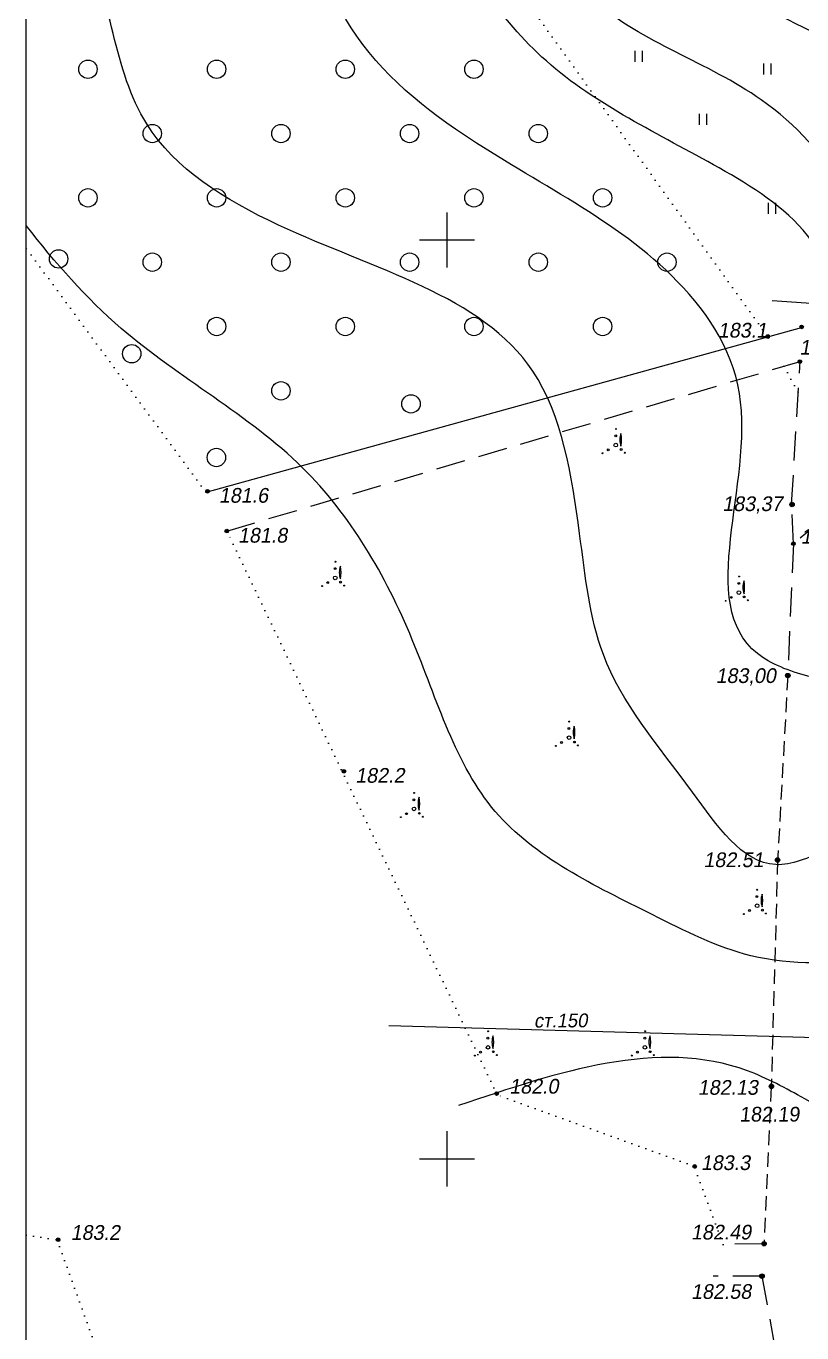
# Model space of a CAD drawing. Header units: millimetres. Extents: x 0 to 6474735, y 0 to 11273163.
# Drawn here: x 3233108.4 to 3233277.2, y 5635162.1 to 5635446.5 of the extents above; entities that cross this region are included whole.
import ezdxf
from ezdxf.enums import TextEntityAlignment as Align

# ---------------------------------------------------------------- set-up
doc = ezdxf.new("R2010")
doc.units = ezdxf.units.MM
for name, pattern in [('ADOT1', [1.6, 0.1, -1.5]), ('DASHED2', [9.525, 6.35, -3.175]), ('HIDDEN2', [4.7625, 3.175, -1.5875])]:
    doc.linetypes.add(name, pattern=pattern)
for name, color, linetype in [('1 доб', 7, 'Continuous'), ('lis_kor', 1, 'Continuous'), ('ВЫСОТЫ', 7, 'Continuous'), ('ГОРИЗОНТАЛИ', 22, 'Continuous'), ('кресты', 7, 'Continuous'), ('ОБОчина', 7, 'Continuous'), ('ОГРАЖДЕНИЯ', 7, 'Continuous'), ('ПИКЕТЫ', 7, 'Continuous'), ('ПРОМЫШЛЕННЫЕ', 7, 'Continuous'), ('РАСТИТ', 7, 'Continuous'), ('РАСТИТЕЛЬНОСТЬ', 7, 'Continuous'), ('ТОКА_СТ', 1, 'Continuous')]:
    doc.layers.add(name, color=color, linetype=linetype)
doc.styles.add('universw', font='universw.shx', dxfattribs={"oblique": 10})

# ---------------------------------------------------------------- blocks, each defined once
blk = doc.blocks.new('piket')
at = {"layer": 'ПИКЕТЫ', "linetype": 'Continuous'}
h = blk.add_hatch(color=7, dxfattribs=at)
edge = h.paths.add_edge_path()
edge.add_arc((0, 0), 0.3, 0, 360)
at = {"layer": 'ПИКЕТЫ', "color": 7, "linetype": 'Continuous'}
blk.add_circle((0, 0), 0.3, dxfattribs=at)
at = {"layer": 'ВЫСОТЫ', "style": 'universw', "oblique": 6}
blk.add_attdef('H', (1.88, -0.23), '', height=2, dxfattribs=at)
at = {"layer": 'ТОКА_СТ', "style": 'universw', "oblique": 6, "flags": 1}
blk.add_attdef('POINT', text='', height=2, dxfattribs=at).set_placement((0, -2.79), align=Align.CENTER)
blk = doc.blocks.new('396_2')
at = {"linetype": 'Continuous'}
h = blk.add_hatch(color=7, dxfattribs=at)
edge = h.paths.add_edge_path()
edge.add_arc((-0.02, 2), 0.2, 0, 360)
edge = h.paths.add_edge_path()
edge.add_arc((0.04, 3.5), 0.1, 0, 360)
edge = h.paths.add_edge_path()
edge.add_arc((1.16, -0.95), 0.2, 0, 360)
edge = h.paths.add_edge_path()
edge.add_arc((-1.64, -1.04), 0.2, 0, 360)
edge = h.paths.add_edge_path()
edge.add_arc((-2.87, -1.79), 0.1, 0, 360)
edge = h.paths.add_edge_path()
edge.add_arc((1.93, -1.68), 0.1, 0, 360)
edge = h.paths.add_edge_path()
edge.add_arc((4.84, 1.15), 3.97, 159.5865, 200.4135)
edge.add_arc((-5.66, 1.15), 6.92, 348.4472, 371.5529)
at = {"color": 7, "linetype": 'Continuous'}
for centre, radius in [((0.04, 3.5), 0.1), ((0, 0), 0.4), ((-0.02, 2), 0.2), ((-2.87, -1.79), 0.1), ((-1.64, -1.04), 0.2), ((1.16, -0.95), 0.2), ((1.93, -1.68), 0.1)]:
    blk.add_circle(centre, radius, dxfattribs=at)
for centre, radius, start, end in [((4.84, 1.15), 3.97, 159.5865, 200.4135), ((-5.66, 1.15), 6.92, 348.4472, 11.5529)]:
    blk.add_arc(centre, radius, start, end, dxfattribs=at)
blk = doc.blocks.new('401')
at = {"color": 7, "linetype": 'Continuous'}
for p, q in [((-0.41, 0.03), (-0.41, 1.22)), ((0.39, 0.03), (0.39, 1.22))]:
    blk.add_line(p, q, dxfattribs=at)
blk = doc.blocks.new('372')
blk.add_circle((0, 0), 1)
blk = doc.blocks.new('368')
at = {"color": 0, "linetype": 'Continuous'}
blk.add_blockref('372', (0, 0), dxfattribs=at)

msp = doc.modelspace()

# ---------------------------------------------------------------- hatches: boundary and pattern name
at = {"layer": 'ПИКЕТЫ', "linetype": 'Continuous'}
h = msp.add_hatch(color=7, dxfattribs=at)
edge = h.paths.add_edge_path()
edge.add_arc((3233275.084, 5635342.419), 0.48, 0, 360)
h = msp.add_hatch(color=7, dxfattribs=at)
edge = h.paths.add_edge_path()
edge.add_arc((3233274.159, 5635305.192), 0.48, 0, 360)
h = msp.add_hatch(color=7, dxfattribs=at)
edge = h.paths.add_edge_path()
edge.add_arc((3233271.926, 5635265.045), 0.48, 0, 360)
h = msp.add_hatch(color=7, dxfattribs=at)
edge = h.paths.add_edge_path()
edge.add_arc((3233270.603, 5635215.779), 0.48, 0, 360)
h = msp.add_hatch(color=7, dxfattribs=at)
edge = h.paths.add_edge_path()
edge.add_arc((3233268.995, 5635181.521), 0.48, 0, 360)
h = msp.add_hatch(color=7, dxfattribs=at)
edge = h.paths.add_edge_path()
edge.add_arc((3233268.543, 5635174.456), 0.48, 0, 360)

# ---------------------------------------------------------------- linework, layer by layer
at = {"color": 7, "lineweight": 18}
msp.add_lwpolyline([(3233108.398, 5636373.935), (3234264.428, 5636373.965), (3234264.435, 5634883.717), (3233108.432, 5634883.638)], close=True, dxfattribs=at)
at = {"color": 7, "linetype": 'Continuous'}
msp.add_lwpolyline([(3233108.398, 5636373.935), (3234264.428, 5636373.965), (3234264.428, 5634993.959), (3233893.929, 5634993.934), (3233893.929, 5634883.692), (3233108.432, 5634883.692)], close=True, dxfattribs=at)
at = {"color": 7, "linetype": 'ADOT1'}
for points in [[(3233234.346, 5635548.193), (3233185.869, 5635515.986), (3233180.064, 5635512.119), (3233176.412, 5635509.76), (3233183.661, 5635498.731), (3233269.777, 5635379.018), (3233269.844, 5635378.895)], [(3233147.472, 5635345.203), (3233108.421, 5635398.199)], [(3233273.321, 5635372.526), (3233276.496, 5635366.709)], [(3233210.886, 5635214.04), (3233152.091, 5635336.633)], [(3233260.095, 5635181.345), (3233253.771, 5635198.406), (3233210.738, 5635213.996)]]:
    msp.add_lwpolyline(points, dxfattribs=at)
at = {"color": 7}
msp.add_lwpolyline([(3233147.581, 5635345.125), (3233277.133, 5635380.908)], dxfattribs=at)
at = {"color": 7, "linetype": 'DASHED2'}
msp.add_lwpolyline([(3233152.091, 5635336.633), (3233276.839, 5635373.58)], dxfattribs=at)
at = {"layer": '1 доб', "color": 6}
msp.add_lwpolyline([(3233270.736, 5635386.839), (3233437.153, 5635375.358)], dxfattribs=at)
at = {"layer": 'lis_kor', "color": 7, "linetype": 'ADOT1'}
msp.add_lwpolyline([(3233108.425, 5635183.368), (3233115.14, 5635182.413), (3233125.2, 5635154.613), (3233165.027, 5635139.344), (3233165.672, 5635102.969)], dxfattribs=at)
at = {"layer": 'ГОРИЗОНТАЛИ', "color": 34, "linetype": 'Continuous'}
for points in [[(3233304.587, 5635423.259), (3233293.778, 5635436.811), (3233267.79, 5635451.742), (3233242.064, 5635484.072), (3233222.405, 5635508.875), (3233197.286, 5635542.084), (3233172.97, 5635557.586), (3233153.568, 5635587.557), (3233154.666, 5635621.494), (3233160.776, 5635660.145), (3233154.947, 5635684.674), (3233137.489, 5635726.812), (3233138.071, 5635776.651), (3233138.655, 5635812.822), (3233124.689, 5635820.959)], [(3233294.469, 5635389.445), (3233286.619, 5635410.43), (3233268.378, 5635430.493), (3233232.128, 5635451.94), (3233210.637, 5635486.185), (3233200.016, 5635508.093), (3233166.154, 5635540.869), (3233143.661, 5635565.96), (3233134.021, 5635604.181), (3233134.595, 5635635.274), (3233130.213, 5635665.325), (3233116.169, 5635718.44), (3233111.734, 5635728.775)], [(3233369.531, 5635176.699), (3233341.393, 5635179.143), (3233304.734, 5635197.186), (3233277.836, 5635213.061), (3233265.365, 5635219.167), (3233202.521, 5635211.596)]]:
    msp.add_spline(points, degree=3, dxfattribs=at)
for points, knots in [([(3233290.961, 5635374.712), (3233289.826, 5635377.75), (3233286.442, 5635386.802), (3233279.117, 5635403.64), (3233253.516, 5635419.704), (3233219.734, 5635435.131), (3233197.896, 5635468.891), (3233191.299, 5635501.675), (3233161.385, 5635520.623), (3233133.641, 5635546.501), (3233109.793, 5635583.905), (3233110.569, 5635610.966), (3233108.415, 5635622.31)], [0, 0, 0, 0, 9.7696525, 29.1021624, 53.3784685, 97.5687933, 139.103597, 169.1190801, 192.6959091, 240.6137077, 284.7064901, 319.4540408, 319.4540408, 319.4540408, 319.4540408]), ([(3233304.01, 5635303.434), (3233295.561, 5635303.152), (3233283.131, 5635302.737), (3233251.265, 5635315.168), (3233273.532, 5635360.571), (3233244.377, 5635401.578), (3233206.867, 5635417.81), (3233174.643, 5635446.165), (3233170.492, 5635474.585), (3233159.477, 5635505.842), (3233126.261, 5635515.17), (3233111.919, 5635534.665), (3233108.417, 5635541.819)], [0, 0, 0, 0, 25.5202372, 37.5456767, 94.2615836, 123.8967735, 180.6937214, 216.5875401, 244.8983875, 265.1388937, 311.9572162, 335.7459556, 335.7459556, 335.7459556, 335.7459556]), ([(3233317.346, 5635280.281), (3233309.843, 5635279.879), (3233296.549, 5635279.166), (3233284.504, 5635267.682), (3233266.699, 5635260.585), (3233250.627, 5635284.751), (3233232.323, 5635305.66), (3233228.749, 5635339.263), (3233221.266, 5635384.676), (3233170.702, 5635396.75), (3233127.92, 5635423.528), (3233126.486, 5635460.02), (3233114.521, 5635478.946), (3233109.142, 5635484.511), (3233108.419, 5635485.226)], [0, 0, 0, 0, 21.5855754, 38.2450821, 49.3735584, 73.3605323, 109.103188, 135.9323023, 172.6692779, 236.5028921, 272.6752375, 315.5719502, 335.7012067, 338.7419591, 338.7419591, 338.7419591, 338.7419591]), ([(3233336.216, 5635244.075), (3233330.587, 5635244.531), (3233316.465, 5635245.676), (3233293.345, 5635242.904), (3233267.008, 5635241.703), (3233239.618, 5635255.899), (3233205.705, 5635271.892), (3233193.7, 5635314.854), (3233170.45, 5635354.802), (3233132.311, 5635374.81), (3233114.721, 5635395.064), (3233108.42, 5635403.111)], [0, 0, 0, 0, 16.8848429, 42.3635741, 70.1710087, 93.4299336, 134.3080698, 175.8458447, 220.2517977, 269.9940958, 300.4978397, 300.4978397, 300.4978397, 300.4978397])]:
    msp.add_open_spline(points, degree=3, knots=knots, dxfattribs=at)
at = {"layer": 'кресты', "color": 3, "linetype": 'Continuous'}
for p, q in [((3233200, 5635394), (3233200, 5635406)), ((3233194, 5635400), (3233206, 5635400)), ((3233200, 5635194), (3233200, 5635206)), ((3233194, 5635200), (3233206, 5635200))]:
    msp.add_line(p, q, dxfattribs=at)
at = {"layer": 'ОБОчина', "color": 7, "linetype": 'DASHED2'}
for points, elevation in [([(3233275.38, 5635333.89), (3233274.99, 5635342.48), (3233276.861, 5635373.639)], 183.28), ([(3233281.808, 5635339.286), (3233281.78, 5635339.15), (3233275.38, 5635333.89), (3233274.16, 5635305.634)], 173.02), ([(3233268.97, 5635181.5), (3233260.13, 5635181.372)], 182.49), ([(3233268.53, 5635174.46), (3233257.889, 5635174.461)], 182.58)]:
    msp.add_lwpolyline(points, dxfattribs=dict(at, elevation=elevation))
at = {"layer": 'ОБОчина', "color": 7, "linetype": 'HIDDEN2', "elevation": 183}
msp.add_lwpolyline([(3233274.16, 5635305.15), (3233271.94, 5635265.04), (3233270.56, 5635215.68), (3233268.97, 5635181.5), (3233268.97, 5635181.5)], dxfattribs=at)
at = {"layer": 'ОГРАЖДЕНИЯ', "color": 7, "linetype": 'DASHED2', "elevation": 183}
msp.add_lwpolyline([(3233268.53, 5635174.46), (3233268.53, 5635174.46), (3233272.23, 5635154.13), (3233277.15, 5635139.39), (3233294.48, 5635128.23), (3233321.44, 5635109.01), (3233334.48, 5635103.01), (3233383.21, 5635084.15), (3233399.01, 5635073.89), (3233433.95, 5635036.2), (3233450.54, 5635019.51), (3233461.82, 5635006.15), (3233475.09, 5634997.24), (3233495.45, 5634985.74), (3233500.37, 5634979.76), (3233511.93, 5634976.23), (3233511.93, 5634976.23)], dxfattribs=at)
at = {"layer": 'ПИКЕТЫ', "color": 7, "linetype": 'Continuous'}
for centre in [(3233275.084, 5635342.419, 183.37), (3233274.159, 5635305.192, 183), (3233271.926, 5635265.045, 182.51), (3233270.603, 5635215.779, 182.13), (3233268.995, 5635181.521, 182.49), (3233268.543, 5635174.456, 182.58)]:
    msp.add_circle(centre, 0.48, dxfattribs=at)
at = {"layer": 'ПРОМЫШЛЕННЫЕ', "color": 7, "linetype": 'Continuous'}
msp.add_lwpolyline([(3233288.139, 5635226.129), (3233187.322, 5635228.962)], dxfattribs=at)

# ---------------------------------------------------------------- block references
at = {"layer": 'ПИКЕТЫ', "color": 4}
ref = msp.add_blockref('piket', (3233277.176, 5635381.075, 183.87), dxfattribs=dict(at, xscale=1.333333333333333, yscale=1.333333333333333, zscale=1.333333333333333))
ref.add_attrib('H', '183.9', (3233278.624, 5635382.272, 183.87), dxfattribs={"layer": 'ВЫСОТЫ', "height": 3.2, "style": 'universw', "oblique": 10})
ref = msp.add_blockref('piket', (3233269.785, 5635378.986, 184.1), dxfattribs=dict(at, xscale=1.333333333333333, yscale=1.333333333333333, zscale=1.333333333333333))
ref.add_attrib('H', '183.1', (3233258.952, 5635378.749, 184.1), dxfattribs={"layer": 'ВЫСОТЫ', "height": 3.2, "style": 'universw', "oblique": 10})
ref = msp.add_blockref('piket', (3233276.79, 5635373.535, 183.9), dxfattribs=dict(at, xscale=1.333333333333333, yscale=1.333333333333333, zscale=1.333333333333333))
ref.add_attrib('H', '183.9', (3233276.691, 5635375.028, 183.9), dxfattribs={"layer": 'ВЫСОТЫ', "height": 3.2, "style": 'universw', "oblique": 10})
at = {"layer": 'ПИКЕТЫ', "color": 7}
ref = msp.add_blockref('piket', (3233147.88, 5635345.31), dxfattribs=dict(at, xscale=1.333333333488554, yscale=1.333333333488554, zscale=1.333333333488554))
ref.add_attrib('H', '181.6', (3233150.346, 5635342.808), dxfattribs={"layer": 'ВЫСОТЫ', "height": 3.2, "style": 'universw', "oblique": 10})
ref = msp.add_blockref('piket', (3233152.055, 5635336.617), dxfattribs=dict(at, xscale=1.333333333488554, yscale=1.333333333488554, zscale=1.333333333488554))
ref.add_attrib('H', '181.8', (3233154.52, 5635334.115), dxfattribs={"layer": 'ВЫСОТЫ', "height": 3.2, "style": 'universw', "oblique": 10})
at = {"layer": 'ПИКЕТЫ', "color": 4}
ref = msp.add_blockref('piket', (3233275.38, 5635333.89, 183.28), dxfattribs=dict(at, xscale=1.333333333333333, yscale=1.333333333333333, zscale=1.333333333333333))
ref.add_attrib('H', '183.3', (3233276.98, 5635333.89, 183.28), dxfattribs={"layer": 'ВЫСОТЫ', "height": 3.2, "style": 'universw', "oblique": 10})
at = {"layer": 'ПИКЕТЫ', "color": 7}
ref = msp.add_blockref('piket', (3233177.56, 5635284.36), dxfattribs=dict(at, xscale=1.333333333488554, yscale=1.333333333488554, zscale=1.333333333488554))
ref.add_attrib('H', '182.2', (3233180.025, 5635281.858), dxfattribs={"layer": 'ВЫСОТЫ', "height": 3.2, "style": 'universw', "oblique": 10})
ref = msp.add_blockref('piket', (3233210.799, 5635214.219), dxfattribs=dict(at, xscale=1.333333333488554, yscale=1.333333333488554, zscale=1.333333333488554))
ref.add_attrib('H', '182.0', (3233213.54, 5635214.193), dxfattribs={"layer": 'ВЫСОТЫ', "height": 3.2, "style": 'universw', "oblique": 10})
ref = msp.add_blockref('piket', (3233253.893, 5635198.348), dxfattribs=dict(at, xscale=1.333333333488554, yscale=1.333333333488554, zscale=1.333333333488554))
ref.add_attrib('H', '183.3', (3233255.258, 5635197.56), dxfattribs={"layer": 'ВЫСОТЫ', "height": 3.2, "style": 'universw', "oblique": 10})
ref = msp.add_blockref('piket', (3233115.361, 5635182.395), dxfattribs=dict(at, xscale=1.333333333488554, yscale=1.333333333488554, zscale=1.333333333488554))
ref.add_attrib('H', '183.2', (3233118.102, 5635182.369), dxfattribs={"layer": 'ВЫСОТЫ', "height": 3.2, "style": 'universw', "oblique": 10})
at = {"layer": 'РАСТИТ', "color": 7, "linetype": 'Continuous', "xscale": 2, "yscale": 2, "zscale": 2}
for name, p in [('368', (3233121.85, 5635437.164)), ('368', (3233149.85, 5635437.164)), ('368', (3233177.85, 5635437.164)), ('368', (3233205.85, 5635437.164)), ('401', (3233241.791, 5635438.699)), ('401', (3233269.791, 5635435.984)), ('401', (3233255.791, 5635425.001)), ('368', (3233135.85, 5635423.164)), ('368', (3233163.85, 5635423.164)), ('368', (3233191.85, 5635423.164)), ('368', (3233219.85, 5635423.164)), ('368', (3233121.85, 5635409.164)), ('368', (3233149.85, 5635409.164)), ('368', (3233177.85, 5635409.164)), ('368', (3233205.85, 5635409.164)), ('368', (3233233.85, 5635409.164)), ('401', (3233270.77, 5635405.65)), ('368', (3233115.452, 5635395.876)), ('368', (3233135.85, 5635395.164)), ('368', (3233163.85, 5635395.164)), ('368', (3233191.85, 5635395.164)), ('368', (3233219.85, 5635395.164)), ('368', (3233247.85, 5635395.164)), ('368', (3233149.85, 5635381.164)), ('368', (3233177.85, 5635381.164)), ('368', (3233205.85, 5635381.164)), ('368', (3233233.85, 5635381.164)), ('368', (3233131.386, 5635375.238)), ('368', (3233163.85, 5635367.164)), ('368', (3233192.156, 5635364.323)), ('368', (3233149.815, 5635352.649))]:
    msp.add_blockref(name, p, dxfattribs=at)
at = {"layer": 'РАСТИТЕЛЬНОСТЬ', "color": 7, "linetype": 'Continuous'}
for p in [(3233236.729, 5635355.355), (3233175.674, 5635326.457), (3233263.508, 5635323.246), (3233226.554, 5635291.672), (3233192.812, 5635276.152), (3233267.464, 5635255.075), (3233208.911, 5635224.269), (3233243.058, 5635224.269)]:
    msp.add_blockref('396_2', p, dxfattribs=at)

# ---------------------------------------------------------------- texts
at = {"color": 6, "insert": (3233218.892, 5635231.572), "char_height": 3, "width": 14.05333, "attachment_point": 1, "rotation": 0.31665, "style": 'universw'}
msp.add_mtext('{\\C18;\\c0;ст.150}', dxfattribs=at)
at = {"layer": 'ВЫСОТЫ', "style": 'universw', "oblique": 10}
for tag, p in [('183,37', (3233266.451, 5635340.985, 183.37)), ('183,00', (3233265.004, 5635303.568, 183)), ('182.51', (3233262.344, 5635263.485, 182.51)), ('182.13', (3233261.117, 5635213.945, 182.13)), ('182.49', (3233259.634, 5635182.444, 182.49)), ('182.58', (3233259.656, 5635169.52, 182.58))]:
    msp.add_attdef(tag, text='', height=3.2, dxfattribs=at).set_placement(p, align=Align.CENTER)
at = {"layer": 'ВЫСОТЫ', "style": 'universw', "oblique": 6}
msp.add_attdef('182.19', (3233263.649, 5635208.117, 182.19), '', height=3.2, dxfattribs=at)

doc.saveas('drawing.dxf')
